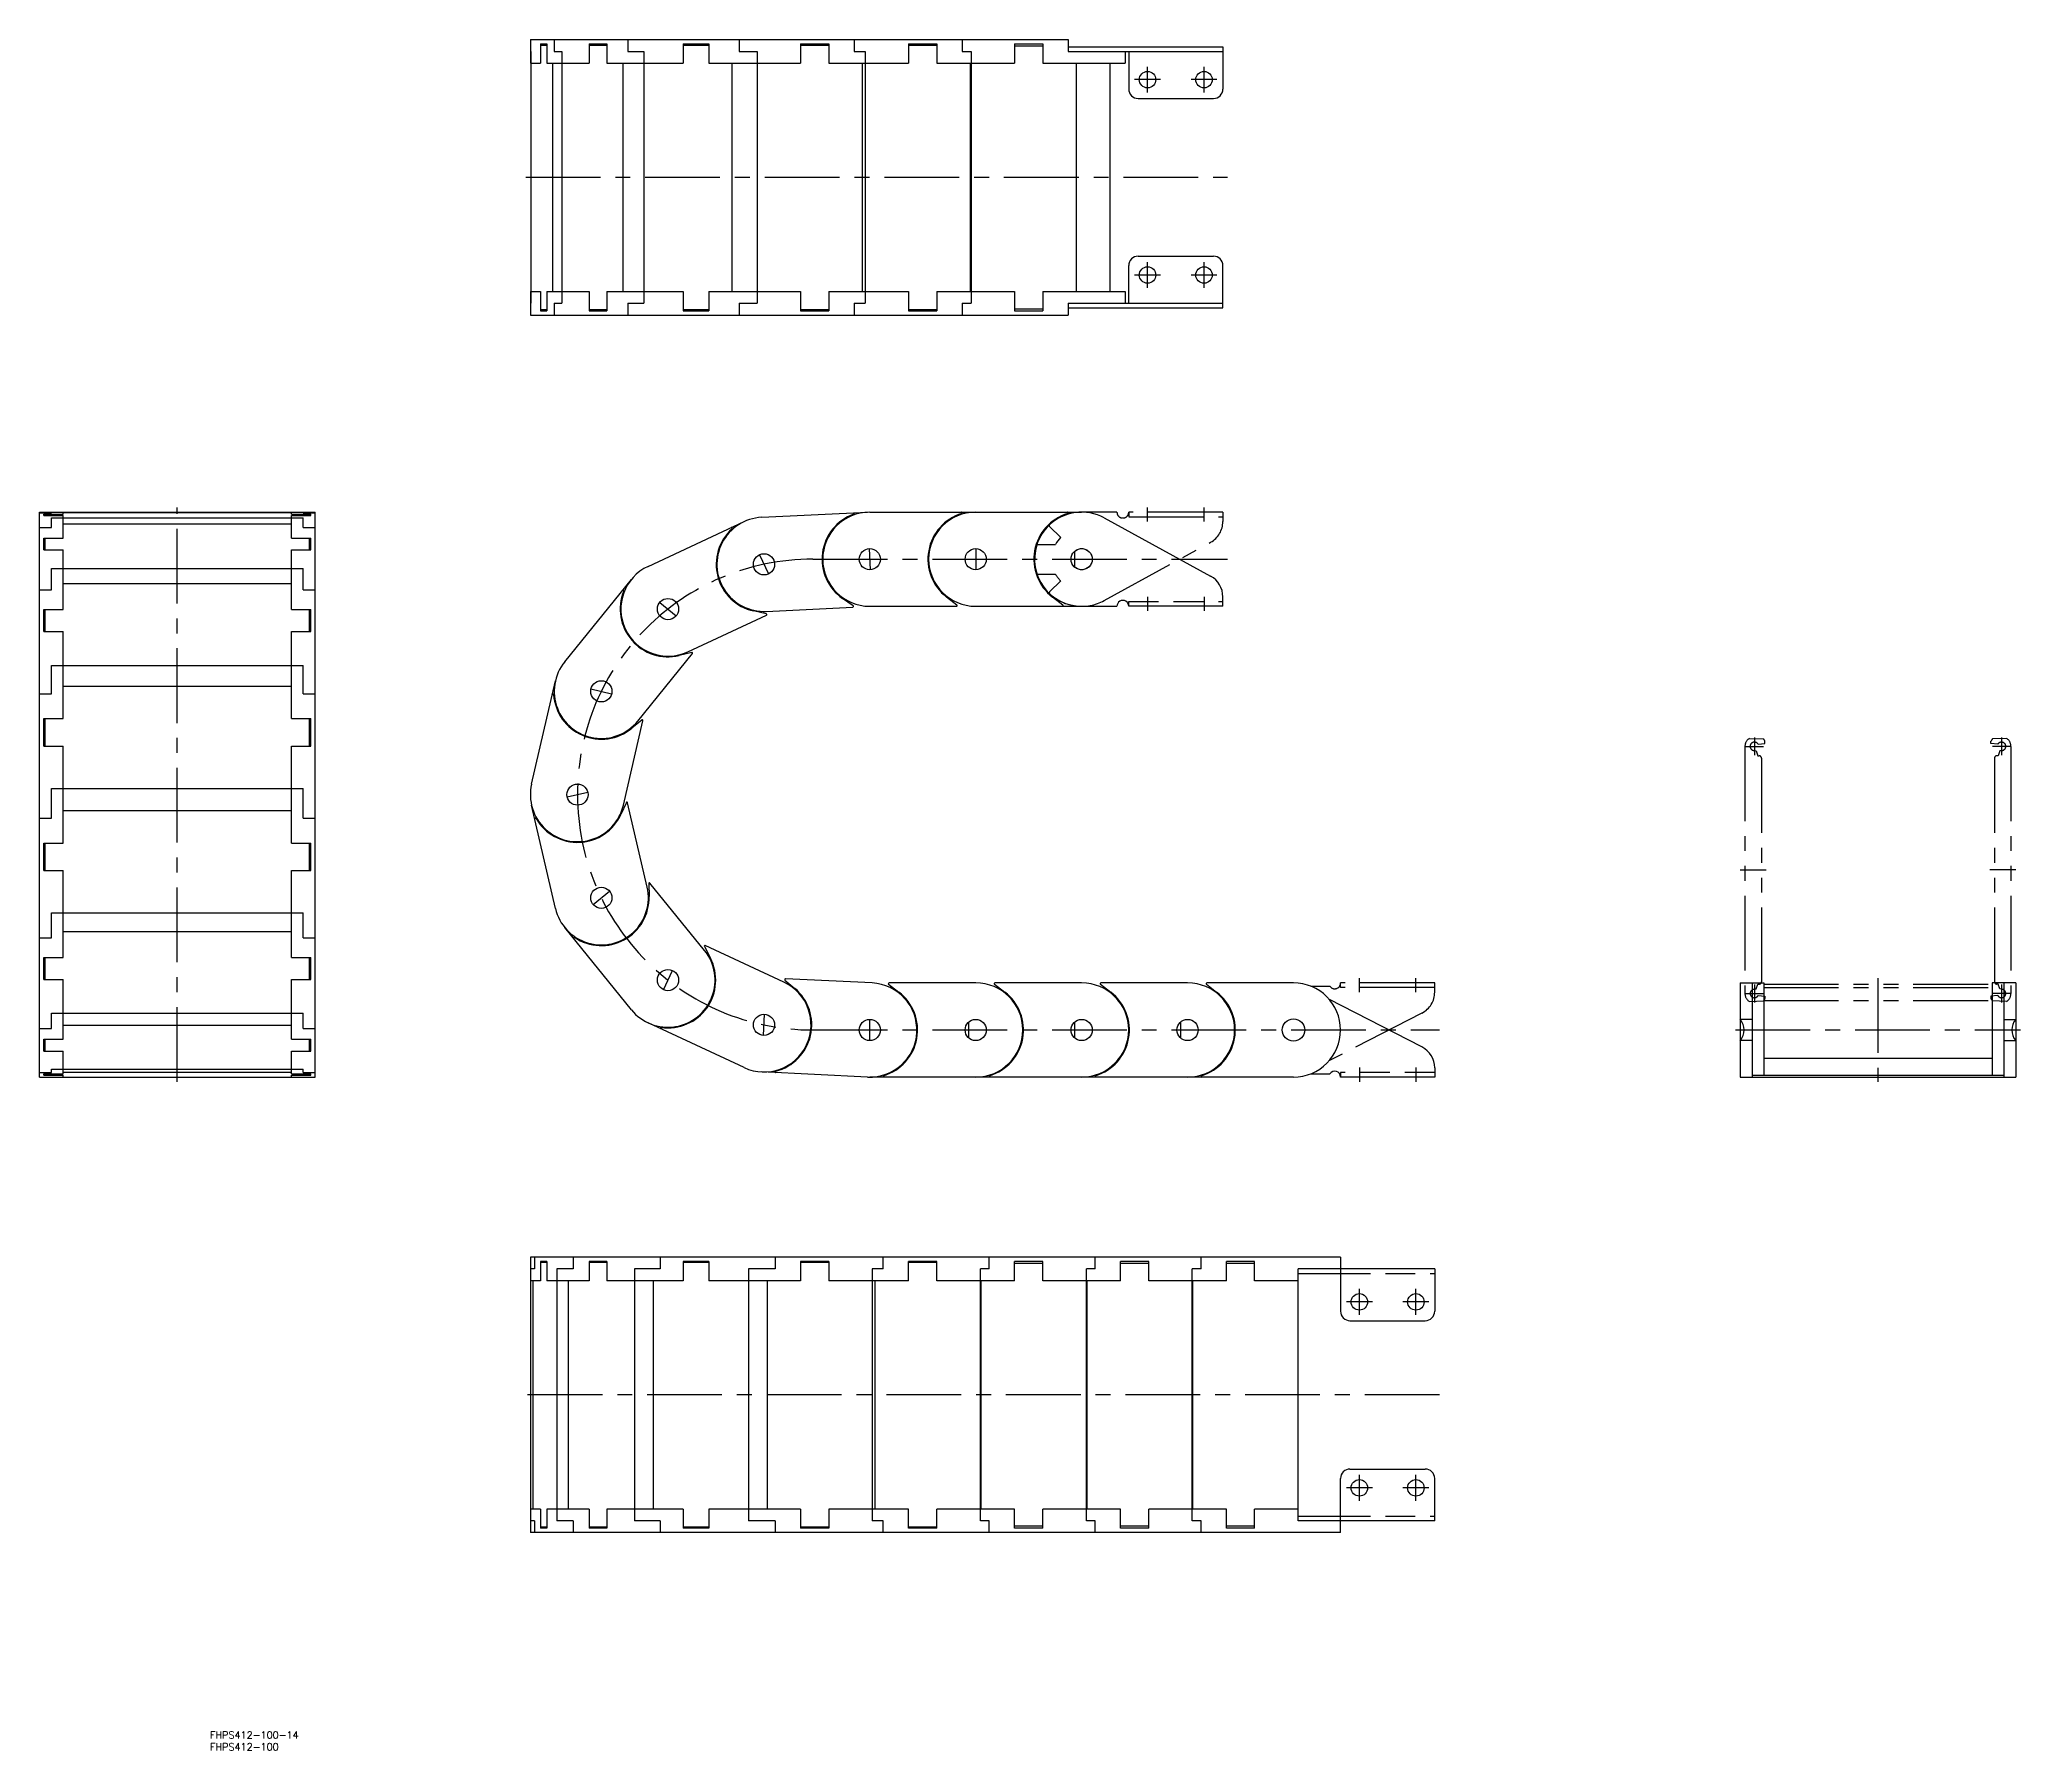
# Model space of a CAD drawing. Extents: x 0 to 842, y -286 to 441.
import ezdxf

# ---------------------------------------------------------------- set-up
doc = ezdxf.new("R2010")
doc.units = 0
for name, pattern in [('CENTER', [50.8, 31.75, -6.35, 6.35, -6.35]), ('DASHED', [19.05, 12.7, -6.35]), ('PHANTOM', [63.5, 31.75, -6.35, 6.35, -6.35, 6.35, -6.35])]:
    doc.linetypes.add(name, pattern=pattern)
doc.layers.get('0').update_dxf_attribs({"linetype": 'CONTINUOUS'})
doc.layers.add('CENTER', color=1, linetype='CENTER')
doc.styles.get("Standard").update_dxf_attribs({"font": 'txt.shx', "height": 3, "bigfont": 'bigfont.shx'})

msp = doc.modelspace()

# ---------------------------------------------------------------- linework, layer by layer
at = {"color": 7, "linetype": 'CONTINUOUS'}
for p, q in [((208.5, 440.73), (436.96, 440.73)), ((208.5, 440.73), (208.5, 430.73)), ((212.73, 438.93), (212.73, 430.73)), ((212.73, 438.93), (215.43, 438.93)), ((212.73, 438.43), (215.43, 438.43)), ((215.43, 438.93), (215.43, 430.73)), ((218.62, 440.73), (218.62, 435.73)), ((233.47, 438.93), (241.02, 438.93)), ((233.47, 438.93), (233.47, 430.73)), ((233.47, 438.43), (241.02, 438.43)), ((241.02, 438.93), (241.02, 430.73)), ((249.96, 440.73), (249.96, 435.73)), ((273.46, 438.93), (284.33, 438.93)), ((273.46, 438.93), (273.46, 430.73)), ((273.46, 438.43), (284.33, 438.43)), ((284.33, 438.93), (284.33, 430.73)), ((297.21, 440.73), (297.21, 435.73)), ((323.25, 438.93), (335.24, 438.93)), ((323.25, 438.93), (323.25, 430.73)), ((323.25, 438.43), (335.24, 438.43)), ((335.24, 438.93), (335.24, 430.73)), ((346, 440.73), (346, 435.73)), ((369.19, 438.93), (381.19, 438.93)), ((369.19, 438.93), (369.19, 430.73)), ((369.19, 438.43), (381.19, 438.43)), ((381.19, 438.93), (381.19, 430.73)), ((391.96, 440.73), (391.96, 435.73)), ((414.19, 438.93), (426.19, 438.93)), ((414.19, 438.93), (414.19, 430.73)), ((414.19, 438.03), (426.19, 438.03)), ((426.19, 438.93), (426.19, 430.73)), ((436.96, 440.73), (436.96, 435.73)), ((436.96, 437.73), (502.69, 437.73)), ((502.69, 437.73), (502.69, 419.73)), ((208.5, 435.73), (208.66, 435.73)), ((208.5, 430.73), (212.73, 430.73)), ((208.66, 435.73), (208.66, 328.73)), ((215.43, 430.73), (233.47, 430.73)), ((217.85, 430.73), (217.85, 333.73)), ((218.62, 435.73), (221.9, 435.73)), ((221.9, 435.73), (221.9, 328.73)), ((241.02, 430.73), (273.46, 430.73)), ((247.81, 430.73), (247.81, 333.73)), ((249.96, 435.73), (256.73, 435.73)), ((256.73, 435.73), (256.73, 328.73)), ((284.33, 430.73), (323.25, 430.73)), ((294.1, 430.73), (294.1, 333.73)), ((297.21, 435.73), (304.78, 435.73)), ((304.78, 435.73), (304.78, 328.73)), ((335.24, 430.73), (369.19, 430.73)), ((346, 435.73), (350.69, 435.73)), ((349.42, 430.73), (349.42, 333.73)), ((350.69, 435.73), (350.69, 328.73)), ((381.19, 430.73), (414.19, 430.73)), ((391.96, 435.73), (395.69, 435.73)), ((395.39, 430.73), (395.39, 333.73)), ((395.69, 435.73), (395.69, 328.73)), ((426.19, 430.73), (461.19, 430.73)), ((436.96, 435.73), (502.69, 435.73)), ((440.39, 430.73), (440.39, 333.73)), ((454.69, 430.73), (454.69, 333.73)), ((461.19, 435.73), (461.19, 430.73)), ((462.69, 435.73), (462.69, 419.73)), ((466.69, 415.73), (498.69, 415.73)), ((466.69, 348.73), (498.69, 348.73)), ((462.69, 328.73), (462.69, 344.73)), ((502.69, 326.73), (502.69, 344.73)), ((208.5, 333.73), (212.73, 333.73)), ((208.5, 333.73), (208.5, 323.73)), ((208.5, 328.73), (208.66, 328.73)), ((212.73, 333.73), (212.73, 325.53)), ((215.43, 333.73), (233.47, 333.73)), ((215.43, 333.73), (215.43, 325.53)), ((218.62, 328.73), (221.9, 328.73)), ((218.62, 328.73), (218.62, 323.73)), ((233.47, 333.73), (233.47, 325.53)), ((241.02, 333.73), (273.46, 333.73)), ((241.02, 333.73), (241.02, 325.53)), ((249.96, 328.73), (256.73, 328.73)), ((249.96, 328.73), (249.96, 323.73)), ((273.46, 333.73), (273.46, 325.53)), ((284.33, 333.73), (323.25, 333.73)), ((284.33, 333.73), (284.33, 325.53)), ((297.21, 328.73), (304.78, 328.73)), ((297.21, 328.73), (297.21, 323.73)), ((323.25, 333.73), (323.25, 325.53)), ((335.24, 333.73), (369.19, 333.73)), ((335.24, 333.73), (335.24, 325.53)), ((346, 328.73), (350.69, 328.73)), ((346, 328.73), (346, 323.73)), ((369.19, 333.73), (369.19, 325.53)), ((381.19, 333.73), (414.19, 333.73)), ((381.19, 333.73), (381.19, 325.53)), ((391.96, 328.73), (391.96, 323.73)), ((391.96, 328.73), (395.69, 328.73)), ((414.19, 333.73), (414.19, 325.53)), ((426.19, 333.73), (461.19, 333.73)), ((426.19, 333.73), (426.19, 325.53)), ((436.96, 328.73), (502.69, 328.73)), ((436.96, 328.73), (436.96, 323.73)), ((461.19, 333.73), (461.19, 328.73)), ((208.5, 323.73), (436.96, 323.73)), ((212.73, 326.03), (215.43, 326.03)), ((212.73, 325.53), (215.43, 325.53)), ((233.47, 326.03), (241.02, 326.03)), ((233.47, 325.53), (241.02, 325.53)), ((273.46, 326.03), (284.33, 326.03)), ((273.46, 325.53), (284.33, 325.53)), ((323.25, 326.03), (335.24, 326.03)), ((323.25, 325.53), (335.24, 325.53)), ((369.19, 326.03), (381.19, 326.03)), ((369.19, 325.53), (381.19, 325.53)), ((414.19, 326.43), (426.19, 326.43)), ((414.19, 325.53), (426.19, 325.53)), ((436.96, 326.73), (502.69, 326.73)), ((0, 0), (0, 240)), ((0, 240), (117, 240)), ((0, 239.7), (5, 239.7)), ((1.8, 239.18), (10, 239.18)), ((1.8, 238.6), (1.8, 239.18)), ((1.8, 238.6), (10, 238.6)), ((2.3, 238.6), (2.3, 239.18)), ((5, 239.7), (5, 240)), ((5, 237.6), (112, 237.6)), ((5, 233.53), (5, 237.6)), ((10, 239.18), (10, 240)), ((10, 239.87), (107, 239.87)), ((10, 228.98), (10, 238.6)), ((107, 239.18), (107, 240)), ((107, 239.18), (115.2, 239.18)), ((107, 238.6), (115.2, 238.6)), ((107, 228.98), (107, 238.6)), ((112, 239.7), (112, 240)), ((112, 239.7), (117, 239.7)), ((112, 233.53), (112, 237.6)), ((114.7, 238.6), (114.7, 239.18)), ((115.2, 238.6), (115.2, 239.18)), ((117, 0), (117, 240)), ((258.5, 216.94), (299.29, 235.95)), ((306.77, 237.8), (351.72, 239.98)), ((352.69, 240), (442.69, 240)), ((452.3, 237.54), (497.49, 212.77)), ((0, 233.53), (5, 233.53)), ((1.8, 228.98), (10, 228.98)), ((1.8, 223.91), (1.8, 228.98)), ((2.3, 223.91), (2.3, 228.98)), ((10, 234.98), (107, 234.98)), ((107, 228.98), (115.2, 228.98)), ((112, 233.53), (117, 233.53)), ((114.7, 223.91), (114.7, 228.98)), ((115.2, 223.91), (115.2, 228.98)), ((429.05, 233.92), (433.78, 229.19)), ((1.8, 223.91), (10, 223.91)), ((10, 198.58), (10, 223.91)), ((107, 223.91), (115.2, 223.91)), ((107, 198.58), (107, 223.91)), ((305.84, 221.9), (309.64, 213.74)), ((352.47, 224.49), (352.9, 215.51)), ((397.69, 224.5), (397.69, 215.5)), ((424.07, 226.3), (431.54, 226.3)), ((439.69, 223.35), (439.69, 216.65)), ((5, 216.01), (112, 216.01)), ((5, 206.96), (5, 216.01)), ((112, 206.96), (112, 216.01)), ((223.08, 176.43), (251.42, 211.41)), ((0, 206.96), (5, 206.96)), ((10, 209.61), (107, 209.61)), ((112, 206.96), (117, 206.96)), ((345.65, 200.17), (341.12, 203.32)), ((389.7, 200.54), (385.33, 203.89)), ((434.7, 200.54), (430.33, 203.89)), ((502.69, 200), (502.69, 204)), ((1.8, 189.26), (1.8, 198.58)), ((1.8, 198.58), (10, 198.58)), ((2.3, 189.26), (2.3, 198.58)), ((107, 198.58), (115.2, 198.58)), ((114.7, 189.26), (114.7, 198.58)), ((115.2, 189.26), (115.2, 198.58)), ((263.45, 201.65), (270.45, 195.98)), ((275.4, 180.69), (308.78, 196.24)), ((308.72, 196.81), (303.34, 198)), ((308.71, 197.84), (345.5, 199.63)), ((352.69, 200), (389.52, 200)), ((397.69, 200), (457.69, 200)), ((502.69, 200), (462.69, 200)), ((1.8, 189.26), (10, 189.26)), ((10, 152.27), (10, 189.26)), ((107, 189.26), (115.2, 189.26)), ((107, 152.27), (107, 189.26)), ((254.17, 151.26), (277.35, 179.88)), ((277.05, 180.36), (271.69, 179.07)), ((5, 174.82), (112, 174.82)), ((5, 162.77), (5, 174.82)), ((112, 162.77), (112, 174.82)), ((209.01, 124.5), (219.14, 168.35)), ((0, 162.77), (5, 162.77)), ((10, 166.11), (107, 166.11)), ((112, 162.77), (117, 162.77)), ((234.24, 164.86), (243.01, 162.83)), ((1.8, 152.27), (10, 152.27)), ((1.8, 140.58), (1.8, 152.27)), ((2.3, 140.58), (2.3, 152.27)), ((107, 152.27), (115.2, 152.27)), ((114.7, 140.58), (114.7, 152.27)), ((115.2, 140.58), (115.2, 152.27)), ((255.79, 151.69), (251.54, 148.18)), ((247.99, 115.5), (256.27, 151.39)), ((1.8, 140.58), (10, 140.58)), ((10, 99.42), (10, 140.58)), ((107, 140.58), (115.2, 140.58)), ((107, 99.42), (107, 140.58)), ((5, 122.53), (112, 122.53)), ((5, 109.92), (5, 122.53)), ((112, 109.92), (112, 122.53)), ((224.12, 118.99), (232.88, 121.01)), ((0, 109.92), (5, 109.92)), ((10, 113.26), (107, 113.26)), ((112, 109.92), (117, 109.92)), ((219.14, 71.65), (209.01, 115.52)), ((249.26, 116.6), (246.97, 111.58)), ((258.11, 80.65), (249.82, 116.54)), ((1.8, 87.73), (1.8, 99.42)), ((1.8, 99.42), (10, 99.42)), ((2.3, 87.73), (2.3, 99.42)), ((107, 99.42), (115.2, 99.42)), ((114.7, 87.73), (114.7, 99.42)), ((115.2, 87.73), (115.2, 99.42)), ((1.8, 87.73), (10, 87.73)), ((10, 50.74), (10, 87.73)), ((107, 87.73), (115.2, 87.73)), ((107, 50.74), (107, 87.73)), ((235.13, 73.32), (242.12, 78.99)), ((258.77, 82.2), (258.92, 76.69)), ((282.49, 53.78), (259.31, 82.4)), ((5, 69.73), (112, 69.73)), ((5, 59.12), (5, 69.73)), ((112, 59.12), (112, 69.73)), ((0, 59.12), (5, 59.12)), ((10, 61.78), (107, 61.78)), ((112, 59.12), (117, 59.12)), ((251.41, 28.6), (223.08, 63.56)), ((1.8, 50.74), (10, 50.74)), ((1.8, 41.42), (1.8, 50.74)), ((2.3, 41.42), (2.3, 50.74)), ((107, 50.74), (115.2, 50.74)), ((114.7, 41.42), (114.7, 50.74)), ((115.2, 41.42), (115.2, 50.74)), ((282.41, 55.46), (284.95, 50.56)), ((316.19, 40.31), (282.8, 55.87)), ((265.05, 37.11), (268.85, 45.27)), ((1.8, 41.42), (10, 41.42)), ((10, 16.09), (10, 41.42)), ((107, 41.42), (115.2, 41.42)), ((107, 16.09), (107, 41.42)), ((316.65, 41.23), (320.86, 37.67)), ((353.65, 39.98), (316.86, 41.76)), ((360.67, 39.46), (365.04, 36.11)), ((397.69, 40), (360.85, 40)), ((405.67, 39.46), (410.04, 36.11)), ((442.69, 40), (405.85, 40)), ((450.67, 39.46), (455.04, 36.11)), ((487.69, 40), (450.85, 40)), ((495.67, 39.46), (500.04, 36.11)), ((532.69, 40), (495.85, 40)), ((722.5, 40), (722.5, 0)), ((722.5, 40), (732.5, 40)), ((727.5, 40), (727.5, 0)), ((732.5, 40), (732.5, 0.75)), ((829.5, 40), (829.5, 0.75)), ((839.5, 40), (829.5, 40)), ((834.5, 40), (834.5, 0)), ((839.5, 40), (839.5, 0)), ((5, 27.11), (112, 27.11)), ((5, 20.64), (5, 27.11)), ((112, 20.64), (112, 27.11)), ((307.52, 17.68), (307.96, 26.67)), ((587.27, 12.79), (547.74, 33.16)), ((0, 20.64), (5, 20.64)), ((10, 22.09), (107, 22.09)), ((112, 20.64), (117, 20.64)), ((299.29, 4.05), (258.5, 23.06)), ((352.69, 15.5), (352.69, 24.5)), ((394.69, 23.35), (394.69, 16.65)), ((439.69, 23.35), (439.69, 16.65)), ((484.69, 23.35), (484.69, 16.65)), ((727.5, 24.5), (722.5, 24.5)), ((834.5, 24.5), (839.5, 24.5)), ((1.8, 16.09), (10, 16.09)), ((1.8, 11.02), (1.8, 16.09)), ((1.8, 11.02), (10, 11.02)), ((2.3, 11.02), (2.3, 16.09)), ((10, 1.4), (10, 11.02)), ((107, 16.09), (115.2, 16.09)), ((107, 11.02), (115.2, 11.02)), ((107, 1.4), (107, 11.02)), ((114.7, 11.02), (114.7, 16.09)), ((115.2, 11.02), (115.2, 16.09)), ((727.5, 15.5), (722.5, 15.5)), ((834.5, 15.5), (839.5, 15.5)), ((0, 1.93), (5, 1.93)), ((0, 0), (117, 0)), ((1.8, 1.4), (10, 1.4)), ((1.8, 0.82), (1.8, 1.4)), ((1.8, 0.82), (10, 0.82)), ((2.3, 0.82), (2.3, 1.4)), ((5, 3.3), (112, 3.3)), ((5, 1.93), (5, 3.3)), ((5, 0.03), (112, 0.03)), ((5, 0), (5, 0.03)), ((10, 2.09), (107, 2.09)), ((10, 0), (10, 0.82)), ((107, 1.4), (115.2, 1.4)), ((107, 0.82), (115.2, 0.82)), ((107, 0), (107, 0.82)), ((112, 1.93), (112, 3.3)), ((112, 1.93), (117, 1.93)), ((112, 0), (112, 0.03)), ((114.7, 0.82), (114.7, 1.4)), ((115.2, 0.82), (115.2, 1.4)), ((351.72, 0.02), (306.66, 2.21)), ((532.69, 0), (352.69, 0)), ((540.04, 1.4), (548.11, 1.4)), ((592.69, 0), (552.69, 0)), ((592.69, 3.9), (592.69, 0)), ((722.5, 0), (839.5, 0)), ((727.5, 0.75), (834.5, 0.75)), ((732.5, 8), (829.5, 8)), ((208.5, -76.5), (208.5, -193.5)), ((552.69, -76.5), (208.5, -76.5)), ((210.3, -81.5), (208.5, -81.5)), ((210.3, -76.5), (210.3, -81.5)), ((215.43, -78.3), (212.73, -78.3)), ((212.73, -78.3), (212.73, -86.5)), ((215.43, -78.8), (212.73, -78.8)), ((215.43, -78.3), (215.43, -86.5)), ((219.69, -81.5), (219.69, -188.5)), ((226.69, -81.5), (219.69, -81.5)), ((226.69, -76.5), (226.69, -81.5)), ((241.02, -78.3), (233.47, -78.3)), ((233.47, -78.3), (233.47, -86.5)), ((241.02, -78.8), (233.47, -78.8)), ((241.02, -78.3), (241.02, -86.5)), ((252.75, -81.5), (252.75, -188.5)), ((263.69, -81.5), (252.75, -81.5)), ((263.69, -76.5), (263.69, -81.5)), ((284.33, -78.3), (273.46, -78.3)), ((273.46, -78.3), (273.46, -86.5)), ((284.33, -78.8), (273.46, -78.8)), ((284.33, -78.3), (284.33, -86.5)), ((312.49, -81.5), (301.15, -81.5)), ((301.15, -81.5), (301.15, -188.5)), ((312.49, -76.5), (312.49, -81.5)), ((335.24, -78.3), (323.25, -78.3)), ((323.25, -78.3), (323.25, -86.5)), ((335.24, -78.8), (323.25, -78.8)), ((335.24, -78.3), (335.24, -86.5)), ((353.72, -81.5), (353.72, -188.5)), ((358.41, -81.5), (353.72, -81.5)), ((358.41, -81.5), (358.41, -76.5)), ((381.19, -78.3), (369.19, -78.3)), ((369.19, -86.5), (369.19, -78.3)), ((381.19, -78.8), (369.19, -78.8)), ((381.19, -86.5), (381.19, -78.3)), ((399.69, -188.5), (399.69, -81.5)), ((403.41, -81.5), (399.69, -81.5)), ((403.41, -81.5), (403.41, -76.5)), ((426.19, -78.3), (414.19, -78.3)), ((414.19, -86.5), (414.19, -78.3)), ((426.19, -79.2), (414.19, -79.2)), ((426.19, -86.5), (426.19, -78.3)), ((444.69, -188.5), (444.69, -81.5)), ((448.41, -81.5), (444.69, -81.5)), ((448.41, -81.5), (448.41, -76.5)), ((471.19, -78.3), (459.19, -78.3)), ((459.19, -86.5), (459.19, -78.3)), ((471.19, -79.2), (459.19, -79.2)), ((471.19, -86.5), (471.19, -78.3)), ((489.69, -188.5), (489.69, -81.5)), ((493.41, -81.5), (489.69, -81.5)), ((493.41, -81.5), (493.41, -76.5)), ((516.19, -78.3), (504.19, -78.3)), ((504.19, -86.5), (504.19, -78.3)), ((516.19, -79.2), (504.19, -79.2)), ((516.19, -86.5), (516.19, -78.3)), ((534.69, -188.5), (534.69, -81.5)), ((592.69, -81.5), (534.69, -81.5)), ((534.69, -83.5), (552.69, -83.5)), ((552.69, -76.5), (552.69, -99.5)), ((592.69, -81.5), (592.69, -99.5)), ((212.73, -86.5), (208.5, -86.5)), ((209.53, -86.5), (209.53, -183.5)), ((233.47, -86.5), (215.43, -86.5)), ((224.53, -86.5), (224.53, -183.5)), ((273.46, -86.5), (241.02, -86.5)), ((260.59, -86.5), (260.59, -183.5)), ((323.25, -86.5), (284.33, -86.5)), ((309.07, -86.5), (309.07, -183.5)), ((369.19, -86.5), (335.24, -86.5)), ((354.99, -183.5), (354.99, -86.5)), ((399.69, -86.5), (381.19, -86.5)), ((399.99, -183.5), (399.99, -86.5)), ((414.19, -86.5), (399.99, -86.5)), ((459.19, -86.5), (426.19, -86.5)), ((444.99, -183.5), (444.99, -86.5)), ((489.69, -86.5), (471.19, -86.5)), ((489.99, -183.5), (489.99, -86.5)), ((504.19, -86.5), (489.99, -86.5)), ((534.69, -86.5), (516.19, -86.5)), ((556.69, -103.5), (588.69, -103.5)), ((556.69, -166.5), (588.69, -166.5)), ((552.69, -193.5), (552.69, -170.5)), ((592.69, -188.5), (592.69, -170.5)), ((212.73, -183.5), (208.5, -183.5)), ((212.73, -183.5), (212.73, -191.7)), ((233.47, -183.5), (215.43, -183.5)), ((215.43, -183.5), (215.43, -191.7)), ((233.47, -183.5), (233.47, -191.7)), ((273.46, -183.5), (241.02, -183.5)), ((241.02, -183.5), (241.02, -191.7)), ((273.46, -183.5), (273.46, -191.7)), ((323.25, -183.5), (284.33, -183.5)), ((284.33, -183.5), (284.33, -191.7)), ((323.25, -183.5), (323.25, -191.7)), ((369.19, -183.5), (335.24, -183.5)), ((335.24, -183.5), (335.24, -191.7)), ((369.19, -191.7), (369.19, -183.5)), ((399.69, -183.5), (381.19, -183.5)), ((381.19, -191.7), (381.19, -183.5)), ((414.19, -183.5), (399.99, -183.5)), ((414.19, -191.7), (414.19, -183.5)), ((459.19, -183.5), (426.19, -183.5)), ((426.19, -191.7), (426.19, -183.5)), ((459.19, -191.7), (459.19, -183.5)), ((489.69, -183.5), (471.19, -183.5)), ((471.19, -191.7), (471.19, -183.5)), ((504.19, -183.5), (489.99, -183.5)), ((504.19, -191.7), (504.19, -183.5)), ((534.69, -183.5), (516.19, -183.5)), ((516.19, -191.7), (516.19, -183.5)), ((210.3, -188.5), (208.5, -188.5)), ((552.69, -193.5), (208.5, -193.5)), ((210.3, -188.5), (210.3, -193.5)), ((215.43, -191.2), (212.73, -191.2)), ((215.43, -191.7), (212.73, -191.7)), ((226.69, -188.5), (219.69, -188.5)), ((226.69, -188.5), (226.69, -193.5)), ((241.02, -191.2), (233.47, -191.2)), ((241.02, -191.7), (233.47, -191.7)), ((263.69, -188.5), (252.75, -188.5)), ((263.69, -188.5), (263.69, -193.5)), ((284.33, -191.2), (273.46, -191.2)), ((284.33, -191.7), (273.46, -191.7)), ((312.49, -188.5), (301.15, -188.5)), ((312.49, -188.5), (312.49, -193.5)), ((335.24, -191.2), (323.25, -191.2)), ((335.24, -191.7), (323.25, -191.7)), ((358.41, -188.5), (353.72, -188.5)), ((358.41, -193.5), (358.41, -188.5)), ((381.19, -191.2), (369.19, -191.2)), ((381.19, -191.7), (369.19, -191.7)), ((403.41, -188.5), (399.69, -188.5)), ((403.41, -193.5), (403.41, -188.5)), ((426.19, -190.8), (414.19, -190.8)), ((426.19, -191.7), (414.19, -191.7)), ((448.41, -188.5), (444.69, -188.5)), ((448.41, -193.5), (448.41, -188.5)), ((471.19, -190.8), (459.19, -190.8)), ((471.19, -191.7), (459.19, -191.7)), ((493.41, -188.5), (489.69, -188.5)), ((493.41, -193.5), (493.41, -188.5)), ((516.19, -190.8), (504.19, -190.8)), ((516.19, -191.7), (504.19, -191.7)), ((534.69, -186.5), (552.69, -186.5)), ((592.69, -188.5), (534.69, -188.5))]:
    msp.add_line(p, q, dxfattribs=at)
at = {"color": 3, "linetype": 'PHANTOM'}
for p, q in [((457.69, 240), (442.69, 240)), ((502.69, 240), (462.69, 240)), ((462.69, 240), (462.69, 238)), ((462.69, 238), (502.68, 238)), ((470.69, 236), (470.69, 242)), ((494.69, 236), (494.69, 242)), ((502.69, 240), (502.69, 236)), ((452.3, 202.46), (497.49, 227.23)), ((424.07, 213.7), (431.54, 213.7)), ((429.05, 206.08), (433.78, 210.81)), ((726.38, 143.89), (732.4, 143.63)), ((728.5, 144.3), (728.5, 136.7)), ((835.62, 143.89), (829.6, 143.63)), ((833.5, 144.3), (833.5, 136.7)), ((724.5, 140.5), (724.5, 35.5)), ((724.7, 140.5), (732.3, 140.5)), ((728.5, 138.7), (729.2, 138.58)), ((729.2, 138.58), (729.96, 136.5)), ((729.96, 136.5), (730.5, 136.5)), ((730.06, 141.4), (733, 141.66)), ((731.5, 135.5), (731.5, 40.5)), ((733, 141.66), (733, 142.68)), ((829, 141.66), (829, 142.68)), ((831.94, 141.4), (829, 141.66)), ((837.3, 140.5), (829.7, 140.5)), ((830.5, 135.5), (830.5, 40.5)), ((832.05, 136.5), (831.5, 136.5)), ((832.8, 138.58), (832.05, 136.5)), ((833.5, 138.7), (832.8, 138.58)), ((837.5, 140.5), (837.5, 35.5)), ((722.5, 88), (733.5, 88)), ((839.5, 88), (828.5, 88)), ((540.04, 38.6), (548.11, 38.6)), ((592.69, 40), (552.69, 40)), ((552.69, 38), (552.69, 40)), ((592.69, 38), (552.69, 38)), ((560.69, 36), (560.69, 42)), ((584.69, 36), (584.69, 42)), ((592.69, 36.1), (592.69, 40)), ((724.7, 35.5), (732.3, 35.5)), ((728.5, 39.3), (728.5, 31.7)), ((728.5, 37.3), (729.2, 37.42)), ((729.2, 37.42), (729.96, 39.5)), ((729.96, 39.5), (730.5, 39.5)), ((730.06, 34.6), (733, 34.34)), ((732.5, 39.5), (829.5, 39.5)), ((732.5, 38), (829.5, 38)), ((733, 34.34), (733, 33.32)), ((831.94, 34.6), (829, 34.34)), ((829, 34.34), (829, 33.32)), ((837.3, 35.5), (829.7, 35.5)), ((832.05, 39.5), (831.5, 39.5)), ((832.8, 37.42), (832.05, 39.5)), ((833.5, 37.3), (832.8, 37.42)), ((833.5, 39.3), (833.5, 31.7)), ((587.27, 27.21), (547.74, 6.84)), ((726.38, 32.11), (732.4, 32.37)), ((732.5, 32.5), (829.5, 32.5)), ((835.62, 32.11), (829.6, 32.37))]:
    msp.add_line(p, q, dxfattribs=at)
at = {"color": 3, "linetype": 'DASHED'}
for p, q in [((462.69, 202), (502.68, 202)), ((462.69, 200), (462.69, 202)), ((592.69, 2), (552.69, 2)), ((552.69, 2), (552.69, 0)), ((552.69, -83.5), (592.69, -83.5)), ((552.69, -186.5), (592.69, -186.5))]:
    msp.add_line(p, q, dxfattribs=at)
at = {"color": 7, "linetype": 'CONTINUOUS'}
for centre, radius in [((470.69, 423.73), 3.5), ((494.69, 423.73), 3.5), ((470.69, 340.73), 3.5), ((494.69, 340.73), 3.5), ((307.74, 217.82), 4.5), ((352.69, 220), 4.5), ((397.69, 220), 4.5), ((442.69, 220), 4.5), ((266.95, 198.81), 4.5), ((238.62, 163.85), 4.5), ((228.5, 120), 4.5), ((238.62, 76.15), 4.5), ((266.95, 41.19), 4.5), ((307.74, 22.18), 4.5), ((352.69, 20), 4.5), ((397.69, 20), 4.5), ((442.69, 20), 4.5), ((487.69, 20), 4.5), ((532.69, 20), 4.75), ((560.69, -95.5), 3.5), ((584.69, -95.5), 3.5), ((560.69, -174.5), 3.5), ((584.69, -174.5), 3.5)]:
    msp.add_circle(centre, radius, dxfattribs=at)
at = {"color": 3, "linetype": 'PHANTOM'}
msp.add_circle((442.69, 220), 4.5, dxfattribs=at)
at = {"color": 7, "linetype": 'CONTINUOUS'}
for centre, radius, start, end in [((466.69, 419.73), 4, 179.99999, 270), ((498.69, 419.73), 4, 270, 0), ((466.69, 344.73), 4, 90, 180.00001), ((498.69, 344.73), 4, 0, 90), ((307.74, 217.82), 20, 92.77545, 272.77546), ((352.69, 220), 20.3, 109.77429, 235.27546), ((352.69, 220), 20, 90, 270), ((345.72, 239.39), 0.3, 289.77429, 92.77545), ((397.69, 220), 20.3, 106.99884, 232.49999), ((397.69, 220), 20, 90, 270), ((391.66, 239.7), 0.3, 286.99884, 90), ((442.69, 220), 20.3, 106.99884, 232.49999), ((442.69, 220), 20, 61.3418, 132.942), ((436.66, 239.7), 0.3, 286.99884, 90), ((307.74, 217.82), 20.3, 131.98444, 257.48559), ((293.96, 233.13), 0.3, 311.98444, 114.98561), ((429.4, 234.28), 0.5, 132.94299, 225.00099), ((442.68, 220), 12.8, 134.104, 150.51499), ((442.69, 220), 20, 162.69676, 270), ((424.07, 225.8), 0.5, 89.9984, 162.697), ((266.95, 198.81), 20, 114.98561, 294.9856), ((492.69, 204), 10, 0, 61.27425), ((266.95, 198.81), 20.3, 157.99024, 283.4914), ((247.85, 206.53), 0.3, 337.99024, 140.9914), ((460.19, 200), 2.5, 0, 180.00001), ((308.66, 196.52), 0.3, 294.9856, 77.4856), ((345.48, 199.93), 0.3, 272.77545, 55.27545), ((389.52, 200.3), 0.3, 270, 52.5), ((434.52, 200.3), 0.3, 270, 52.5), ((277.12, 180.07), 0.3, 320.9914, 103.4914), ((238.62, 163.85), 20, 140.9914, 320.99141), ((218.08, 162.41), 0.3, 3.99594, 166.9971), ((238.62, 163.85), 20.3, 183.99594, 309.4971), ((255.98, 151.46), 0.3, 346.9971, 129.49709), ((228.5, 120), 20, 166.9971, 346.99711), ((210.66, 109.7), 0.3, 30.00184, 193.003), ((228.5, 120), 20.3, 210.00183, 335.503), ((249.53, 116.48), 0.3, 13.003, 155.503), ((238.62, 76.15), 20, 193.00299, 13.003), ((238.62, 76.15), 20.3, 236.00783, 1.509), ((259.07, 82.21), 0.3, 39.009, 181.509), ((227.11, 59.07), 0.3, 56.00784, 219.009), ((266.95, 41.19), 20, 219.00899, 39.009), ((266.95, 41.19), 20.3, 262.01284, 27.514), ((282.67, 55.59), 0.3, 65.014, 207.514), ((307.74, 22.18), 20, 245.014, 65.014), ((307.74, 22.18), 20.3, 284.22384, 49.725), ((316.85, 41.46), 0.3, 87.225, 229.725), ((352.69, 20), 20, 267.225, 87.225), ((352.69, 20), 20.3, 286.99884, 52.5), ((360.85, 39.7), 0.3, 90, 232.49999), ((397.69, 20), 20, 270, 90), ((397.69, 20), 20.3, 286.99884, 52.5), ((405.85, 39.7), 0.3, 90, 232.49999), ((442.69, 20), 20, 270, 90), ((442.69, 20), 20.3, 286.99884, 52.5), ((450.85, 39.7), 0.3, 90, 232.49999), ((487.69, 20), 20, 270, 90), ((487.69, 20), 20.3, 286.99884, 52.5), ((495.85, 39.7), 0.3, 90, 232.49999), ((532.69, 20), 20, 270, 90), ((264.09, 20.79), 0.3, 82.01284, 245.01399), ((717.14, 20), 7, 320, 40), ((844.86, 20), 7, 140, 220), ((582.69, 3.9), 10, 359.99899, 62.732), ((312.8, 2.21), 0.3, 104.22384, 267.225), ((358.71, 0.3), 0.3, 106.99884, 270), ((403.71, 0.3), 0.3, 106.99884, 270), ((448.71, 0.3), 0.3, 106.99884, 270), ((493.71, 0.3), 0.3, 106.99884, 270), ((550.19, 0), 2.5, 0.00001, 145.944), ((556.69, -99.5), 4, 179.99999, 270), ((588.69, -99.5), 4, 270, 0), ((556.69, -170.5), 4, 90, 180.00001), ((588.69, -170.5), 4, 0, 90)]:
    msp.add_arc(centre, radius, start, end, dxfattribs=at)
at = {"color": 3, "linetype": 'PHANTOM'}
for centre, radius, start, end in [((442.69, 220), 20, 90, 197.30324), ((460.19, 240), 2.5, 179.99999, 0), ((492.69, 236), 10, 298.72575, 0), ((424.07, 214.2), 0.5, 197.303, 270.0016), ((442.68, 220), 12.8, 209.48501, 225.896), ((429.4, 205.73), 0.5, 134.99901, 227.05701), ((442.69, 220), 20, 227.058, 298.6582), ((728.5, 140.5), 4, 121.99001, 180), ((728.5, 140.5), 5, 25.8374, 38.747), ((833.5, 140.5), 5, 141.253, 154.1626), ((833.5, 140.5), 4, 0, 58.00999), ((728.5, 140.5), 1.8, 30.0004, 270.00001), ((730.5, 135.5), 1, 0, 90.00001), ((831.5, 135.5), 1, 89.99999, 180), ((833.5, 140.5), 1.8, 269.99999, 149.9996), ((550.19, 40), 2.5, 214.056, 359.99999), ((582.69, 36.1), 10, 297.268, 0.00101), ((728.5, 35.5), 4, 180, 238.00901), ((728.5, 35.5), 1.8, 89.9999, 329.99901), ((730.5, 40.5), 1, 270, 0), ((831.5, 40.5), 1, 180, 270), ((833.5, 35.5), 1.8, 210.00099, 90.0001), ((833.5, 35.5), 4, 301.99099, 0), ((728.5, 35.5), 5, 321.252, 334.162), ((833.5, 35.5), 5, 205.838, 218.748)]:
    msp.add_arc(centre, radius, start, end, dxfattribs=at)
at = {"layer": 'CENTER', "color": 1, "linetype": 'CENTER'}
for p, q in [((470.69, 418.23), (470.69, 429.23)), ((494.69, 418.23), (494.69, 429.23)), ((476.19, 423.73), (465.19, 423.73)), ((500.19, 423.73), (489.19, 423.73)), ((206.5, 382.23), (504.69, 382.23)), ((470.69, 335.23), (470.69, 346.23)), ((494.69, 335.23), (494.69, 346.23)), ((476.19, 340.73), (465.19, 340.73)), ((500.19, 340.73), (489.19, 340.73)), ((58.5, -2), (58.5, 242)), ((328.5, 220), (504.69, 220)), ((470.69, 204), (470.69, 198)), ((494.69, 204), (494.69, 198)), ((781, 42), (781, -2)), ((328.5, 20), (594.69, 20)), ((720.5, 20), (841.5, 20)), ((560.69, 4), (560.69, -2)), ((584.69, 4), (584.69, -2)), ((560.69, -101), (560.69, -90)), ((584.69, -101), (584.69, -90)), ((566.19, -95.5), (555.19, -95.5)), ((590.19, -95.5), (579.19, -95.5)), ((594.69, -135), (206.5, -135)), ((566.19, -174.5), (555.19, -174.5)), ((560.69, -180), (560.69, -169)), ((590.19, -174.5), (579.19, -174.5)), ((584.69, -180), (584.69, -169))]:
    msp.add_line(p, q, dxfattribs=at)
msp.add_arc((328.5, 120), 100, 90, 270, dxfattribs=at)

# ---------------------------------------------------------------- texts
at = {"color": 7, "linetype": 'CONTINUOUS'}
for s, p in [('FHPS412-100-14', (72.39, -281.03)), ('FHPS412-100', (72.39, -286.03))]:
    msp.add_text(s, height=3, dxfattribs=at).set_placement(p)

doc.saveas('drawing.dxf')
